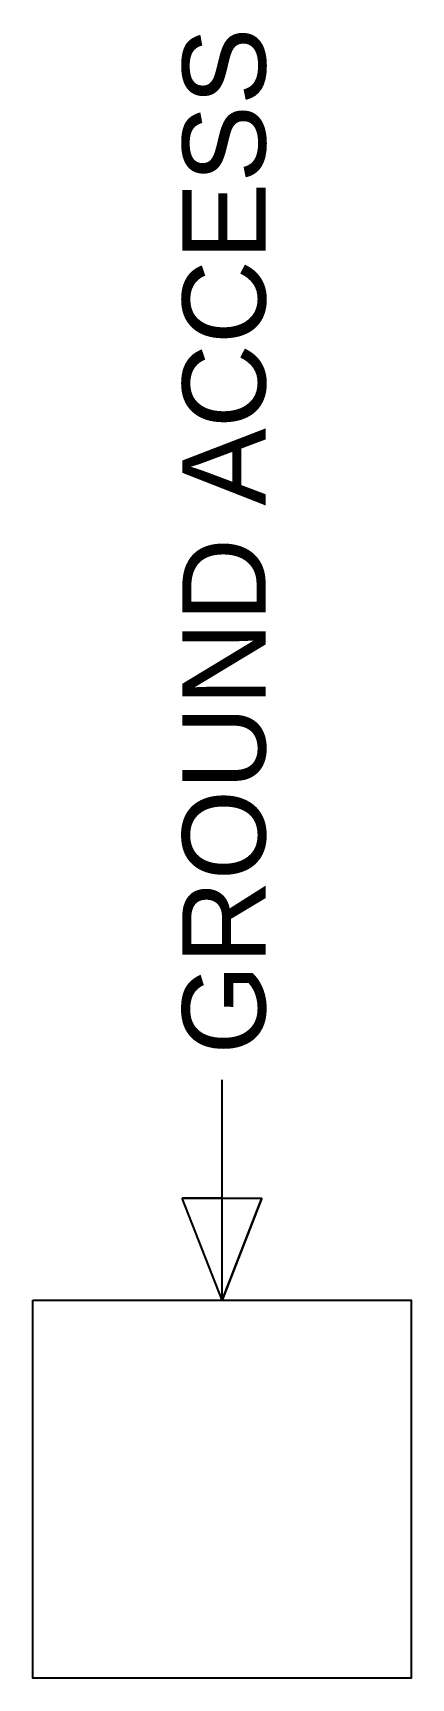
# Model space of a CAD drawing. Header units: feet. Extents: x -18 to 18, y -18 to 139.
import ezdxf

# ---------------------------------------------------------------- set-up
doc = ezdxf.new("R2010")
doc.units = ezdxf.units.FT
doc.header["$MEASUREMENT"] = 0
doc.layers.add('Z - TITLEBLOCK TXT', color=7, linetype='Continuous')
doc.styles.add('TITLE BBLOCK TEXT', font='ARIALUNI.TTF')

msp = doc.modelspace()

# ---------------------------------------------------------------- hatches: boundary and pattern name
h = msp.add_hatch(color=10)
h.dxf.hatch_style = 1
h.paths.add_polyline_path([(0.07, 27.69), (-3.79, 27.69), (0, 18), (3.79, 27.69)], flags=16)
h.paths.add_polyline_path([(0, 18), (3.79, 27.69)], flags=16)
edge = h.paths.add_edge_path()
edge.add_line((0, 18), (-3.79, 27.69))
edge.add_line((-3.79, 27.69), (3.79, 27.69))

# ---------------------------------------------------------------- linework, layer by layer
at = {"color": 10}
for p, q in [((0, 18), (0, 38.97)), ((0, 18), (0, 38.97)), ((0, 18), (-3.79, 27.69, 77.4)), ((0.07, 27.69, 1.38), (-3.79, 27.69, 77.39)), ((0, 18), (-3.79, 27.69, 77.39)), ((-3.79, 27.69, 77.39), (3.79, 27.69, 77.4)), ((0, 18), (3.79, 27.69, 77.4)), ((3.79, 27.69, 77.4), (0, 18)), ((0.07, 27.69, 1.38), (3.79, 27.69, 77.4))]:
    msp.add_line(p, q, dxfattribs=at)
at = {"color": 10, "flags": 128}
msp.add_lwpolyline([(-18, 18), (18, 18), (18, -18), (-18, -18), (-18, 18)], dxfattribs=at)

# ---------------------------------------------------------------- texts
at = {"layer": 'Z - TITLEBLOCK TXT', "color": 7, "style": 'TITLE BBLOCK TEXT'}
msp.add_text('GROUND ACCESS', height=7.9252, rotation=89.9886, dxfattribs=at).set_placement((4.14, 41.36, 57.9))

doc.saveas('drawing.dxf')
